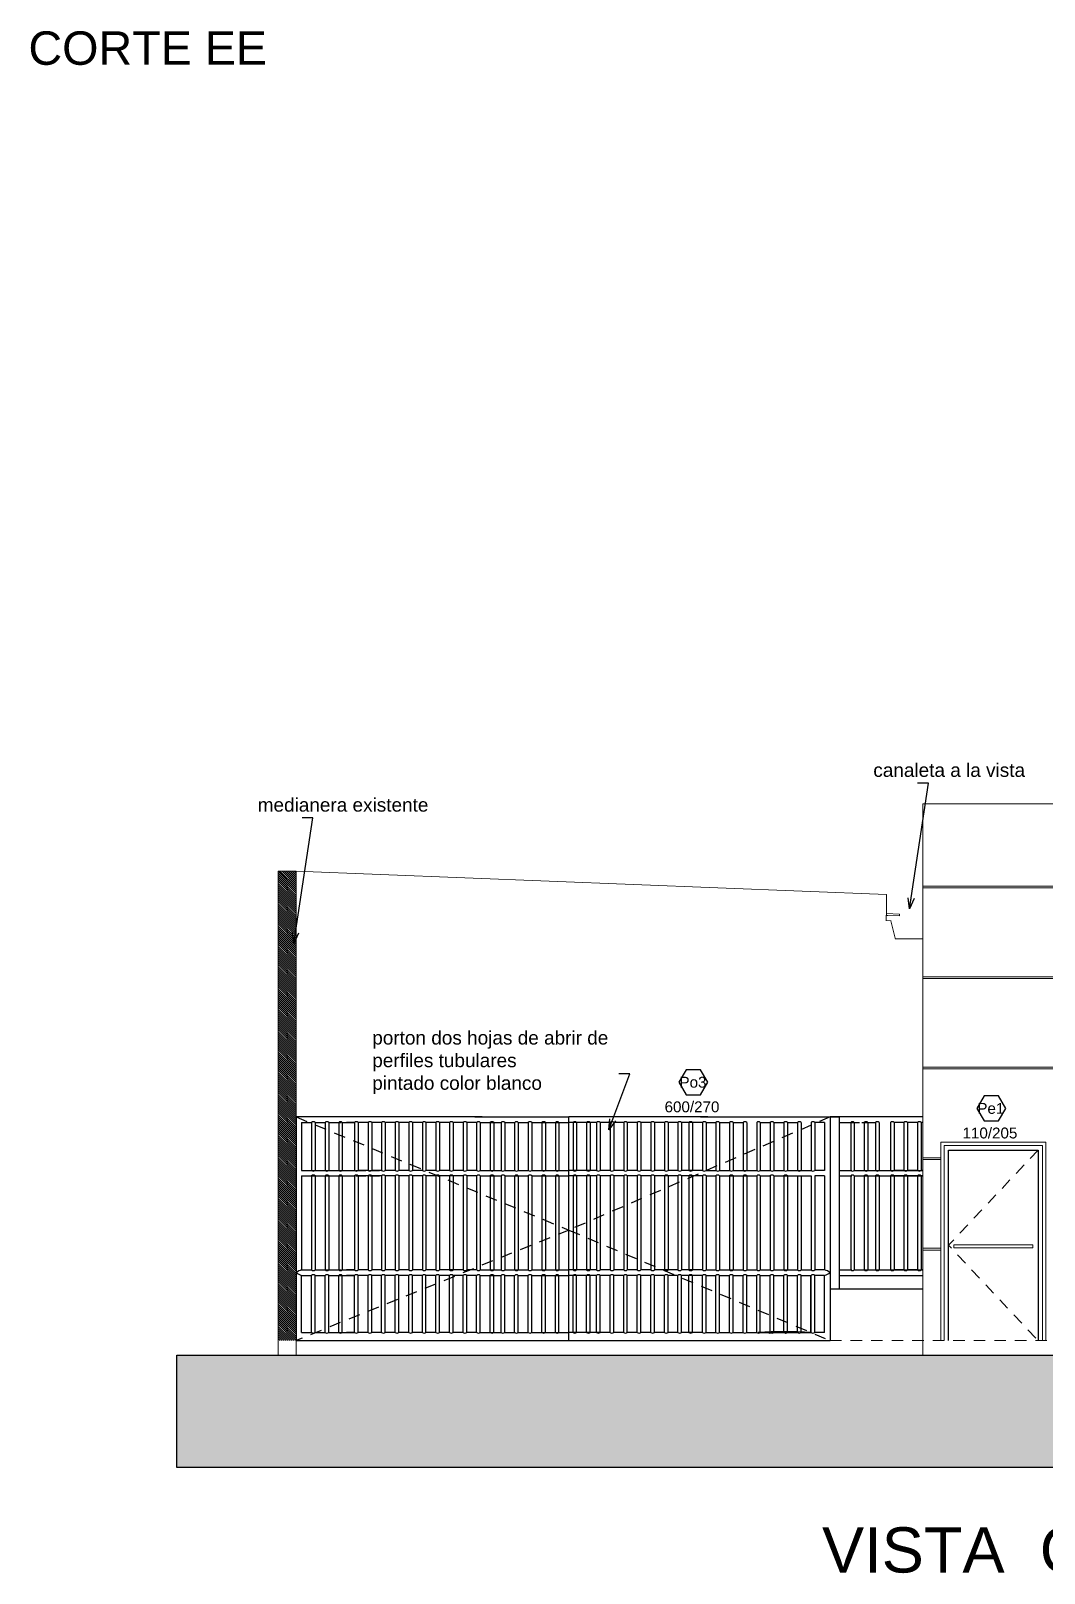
# Model space of a CAD drawing. Header units: metres. Extents: x 1093 to 1459, y -137 to 62.
# Drawn here: x 1255.94 to 1267.14, y -137.14 to -120.1 of the extents above; entities that cross this region are included whole.
import ezdxf

# ---------------------------------------------------------------- set-up
doc = ezdxf.new("R2010")
doc.units = ezdxf.units.M
doc.header["$LTSCALE"] = 0.508
doc.linetypes.add('HIDDEN', pattern=[0.375, 0.25, -0.125])
doc.layers.get('0').update_dxf_attribs({"color": 9})
for name, color, linetype in [('1-PROY', 9, 'HIDDEN'), ('2-Desig-Carp', 9, 'Continuous'), ('2-texto', 9, 'Continuous'), ('3-muros', 9, 'Continuous'), ('3-tabiques', 9, 'Continuous'), ('3-VISTA', 9, 'Continuous'), ('4-carpinterias', 9, 'Continuous'), ('8-cotas-100', 9, 'Continuous'), ('9-Hatch', 9, 'Continuous'), ('9-Hatch existente', 9, 'Continuous'), ('arq 0.09', 9, 'Continuous'), ('arq carpinterias', 9, 'Continuous')]:
    doc.layers.add(name, color=color, linetype=linetype)
doc.styles.add('swiss', font='swissel.ttf')
doc.dimstyles.new('dim-100', dxfattribs={"dimtxt": 0.2, "dimasz": 0.12, "dimexe": 0.05, "dimexo": 0, "dimgap": 0.05, "dimtad": 1, "dimzin": 4, "dimtxsty": 'swiss', "dimblk": 'ARCHTICK', "dimcen": 0.5, "dimdle": 0.1, "dimclrd": 256, "dimclre": 252, "dimclrt": 256, "dimadec": 0, "dimazin": 0, "dimtfac": 1, "dimtix": 1, "dimtmove": 2, "dimatfit": 3, "dimldrblk": 'OPEN30', "dimfxl": 0.05, "dimtolj": 1, "dimtzin": 0, "dimarcsym": 0})

# ---------------------------------------------------------------- blocks, each defined once
blk = doc.blocks.new('_ARCHTICK')
at = {"color": 0, "linetype": 'ByBlock', "const_width": 0.15}
blk.add_lwpolyline([(-0.5, -0.5), (0.5, 0.5)], dxfattribs=at)
blk = doc.blocks.new('_Open30')
at = {"color": 0, "linetype": 'ByBlock', "lineweight": -2}
for p, q in [((-1, 0.27), (0, 0)), ((0, 0), (-1, -0.27)), ((0, 0), (-1, 0))]:
    blk.add_line(p, q, dxfattribs=at)

msp = doc.modelspace()

# ---------------------------------------------------------------- hatches: boundary and pattern name
at = {"layer": '9-Hatch'}
h = msp.add_hatch(color=256, dxfattribs=at)
h.dxf.hatch_style = 1
h.paths.add_polyline_path([(1323.191, -135.971), (1323.191, -134.729), (1257.553, -134.729), (1257.553, -135.971)])
at = {"layer": '9-Hatch existente', "linetype": 'Continuous', "lineweight": 0}
h = msp.add_hatch(dxfattribs=at)
h.set_pattern_fill('ANSI31', color=256, scale=0.005, angle=-90)
h.paths.add_polyline_path([(1258.873, -132.099), (1258.873, -129.382), (1258.673, -129.382), (1258.673, -134.569), (1258.873, -134.569)])

# ---------------------------------------------------------------- linework, layer by layer
at = {"layer": '1-PROY', "lineweight": 0}
msp.add_line((1264.774, -134.569), (1307.273, -134.569), dxfattribs=at)
at = {"layer": '3-muros', "lineweight": 0}
for p, q in [((1265.799, -134.729), (1265.799, -128.638)), ((1265.799, -128.638), (1282.937, -128.638)), ((1265.799, -129.268), (1265.799, -134.729)), ((1258.673, -134.729), (1258.673, -129.382)), ((1258.673, -129.382), (1258.873, -129.382)), ((1258.873, -129.382), (1258.873, -134.729)), ((1258.873, -134.729), (1258.673, -134.729))]:
    msp.add_line(p, q, dxfattribs=at)
at = {"layer": '3-tabiques', "linetype": 'Continuous', "lineweight": 0}
for p, q in [((1265.398, -129.64), (1258.873, -129.382)), ((1265.399, -129.872), (1265.398, -129.64))]:
    msp.add_line(p, q, dxfattribs=at)
at = {"layer": '3-VISTA', "lineweight": 0}
for p, q in [((1265.54, -129.858), (1265.398, -129.852)), ((1265.54, -129.878), (1265.399, -129.872)), ((1265.54, -129.878), (1265.54, -129.858))]:
    msp.add_line(p, q, dxfattribs=at)
at = {"layer": '4-carpinterias'}
for p, q in [((1260.928, -132.099), (1258.873, -132.099)), ((1258.873, -132.099), (1258.873, -134.569)), ((1258.933, -132.159), (1259.043, -132.159)), ((1258.933, -132.159), (1258.933, -132.689)), ((1258.933, -132.159), (1258.933, -132.689)), ((1258.933, -132.159), (1258.933, -132.689)), ((1259.043, -132.159), (1259.043, -132.689)), ((1259.083, -132.159), (1259.193, -132.159)), ((1259.083, -132.159), (1259.083, -132.689)), ((1259.193, -132.159), (1259.193, -132.689)), ((1259.233, -132.159), (1259.343, -132.159)), ((1259.233, -132.159), (1259.233, -132.689)), ((1259.283, -132.159), (1259.371, -132.159)), ((1259.343, -132.159), (1259.343, -132.689)), ((1259.383, -132.159), (1259.493, -132.159)), ((1259.383, -132.159), (1259.493, -132.159)), ((1259.383, -132.159), (1259.383, -132.689)), ((1259.431, -132.159), (1259.518, -132.159)), ((1259.518, -132.159), (1259.431, -132.159)), ((1259.433, -132.159), (1259.521, -132.159)), ((1259.518, -132.159), (1259.518, -132.689)), ((1259.558, -132.159), (1259.558, -132.689)), ((1259.668, -132.159), (1259.558, -132.159)), ((1259.668, -132.159), (1259.668, -132.689)), ((1259.818, -132.159), (1259.708, -132.159)), ((1259.708, -132.159), (1259.708, -132.689)), ((1259.818, -132.159), (1259.818, -132.689)), ((1259.858, -132.159), (1259.858, -132.689)), ((1259.968, -132.159), (1259.858, -132.159)), ((1259.968, -132.159), (1259.968, -132.689)), ((1260.118, -132.159), (1260.008, -132.159)), ((1260.008, -132.159), (1260.008, -132.689)), ((1260.118, -132.159), (1260.118, -132.689)), ((1260.268, -132.159), (1260.158, -132.159)), ((1260.158, -132.159), (1260.158, -132.689)), ((1260.268, -132.159), (1260.268, -132.689)), ((1260.418, -132.159), (1260.308, -132.159)), ((1260.308, -132.159), (1260.308, -132.689)), ((1260.418, -132.159), (1260.418, -132.689)), ((1260.568, -132.159), (1260.458, -132.159)), ((1260.458, -132.159), (1260.458, -132.689)), ((1260.568, -132.159), (1260.568, -132.689)), ((1260.718, -132.159), (1260.608, -132.159)), ((1260.608, -132.159), (1260.608, -132.689)), ((1260.718, -132.159), (1260.718, -132.689)), ((1260.758, -132.159), (1260.758, -132.689)), ((1260.868, -132.159), (1260.758, -132.159)), ((1260.848, -132.099), (1261.886, -132.099)), ((1260.868, -132.159), (1260.868, -132.689)), ((1260.908, -132.159), (1261.138, -132.159)), ((1260.908, -132.159), (1260.908, -132.689)), ((1261.018, -132.159), (1261.018, -132.689)), ((1261.058, -132.159), (1261.058, -132.689)), ((1261.138, -132.159), (1261.138, -132.689)), ((1261.178, -132.159), (1261.288, -132.159)), ((1261.178, -132.159), (1261.178, -132.689)), ((1261.288, -132.159), (1261.288, -132.689)), ((1261.328, -132.159), (1261.438, -132.159)), ((1261.328, -132.159), (1261.328, -132.689)), ((1261.438, -132.159), (1261.438, -132.689)), ((1261.478, -132.159), (1261.886, -132.159)), ((1261.478, -132.159), (1261.478, -132.689)), ((1261.588, -132.159), (1261.588, -132.689)), ((1261.628, -132.159), (1261.738, -132.159)), ((1261.628, -132.159), (1261.628, -132.689)), ((1261.738, -132.159), (1261.738, -132.689)), ((1261.778, -132.159), (1261.778, -132.689)), ((1263.423, -132.099), (1261.886, -132.099)), ((1261.886, -134.569), (1261.886, -132.099)), ((1262.193, -132.159), (1261.886, -132.159)), ((1261.933, -132.159), (1261.933, -132.689)), ((1261.973, -132.159), (1261.973, -132.689)), ((1262.083, -132.159), (1261.973, -132.159)), ((1262.083, -132.159), (1262.083, -132.689)), ((1262.123, -132.159), (1262.123, -132.689)), ((1262.193, -132.159), (1262.193, -132.689)), ((1262.233, -132.159), (1262.233, -132.689)), ((1262.343, -132.159), (1262.233, -132.159)), ((1262.343, -132.159), (1262.343, -132.689)), ((1262.493, -132.159), (1262.383, -132.159)), ((1262.383, -132.159), (1262.383, -132.689)), ((1262.493, -132.159), (1262.493, -132.689)), ((1262.643, -132.159), (1262.533, -132.159)), ((1262.533, -132.159), (1262.533, -132.689)), ((1262.643, -132.159), (1262.643, -132.689)), ((1262.793, -132.159), (1262.683, -132.159)), ((1262.683, -132.159), (1262.683, -132.689)), ((1262.793, -132.159), (1262.793, -132.689)), ((1262.943, -132.159), (1262.833, -132.159)), ((1262.833, -132.159), (1262.833, -132.689)), ((1262.943, -132.159), (1262.943, -132.689)), ((1263.093, -132.159), (1262.983, -132.159)), ((1262.983, -132.159), (1262.983, -132.689)), ((1263.093, -132.159), (1263.093, -132.689)), ((1263.133, -132.159), (1263.133, -132.689)), ((1263.363, -132.159), (1263.133, -132.159)), ((1263.213, -132.159), (1263.213, -132.689)), ((1263.253, -132.159), (1263.253, -132.689)), ((1263.343, -132.099), (1264.774, -132.099)), ((1263.363, -132.159), (1263.363, -132.689)), ((1263.403, -132.159), (1263.513, -132.159)), ((1263.403, -132.159), (1263.403, -132.689)), ((1263.513, -132.159), (1263.513, -132.689)), ((1263.553, -132.159), (1263.663, -132.159)), ((1263.553, -132.159), (1263.553, -132.689)), ((1263.663, -132.159), (1263.663, -132.689)), ((1263.703, -132.159), (1263.813, -132.159)), ((1263.703, -132.159), (1263.703, -132.689)), ((1263.813, -132.159), (1263.813, -132.689)), ((1263.853, -132.159), (1263.853, -132.689)), ((1263.963, -132.159), (1263.963, -132.689)), ((1264.003, -132.159), (1264.113, -132.159)), ((1264.003, -132.159), (1264.003, -132.689)), ((1264.113, -132.159), (1264.113, -132.689)), ((1264.153, -132.159), (1264.263, -132.159)), ((1264.153, -132.159), (1264.153, -132.689)), ((1264.263, -132.159), (1264.263, -132.689)), ((1264.303, -132.159), (1264.413, -132.159)), ((1264.303, -132.159), (1264.303, -132.689)), ((1264.413, -132.159), (1264.413, -132.689)), ((1264.453, -132.159), (1264.453, -132.689)), ((1264.564, -132.159), (1264.564, -132.689)), ((1264.714, -132.159), (1264.604, -132.159)), ((1264.604, -132.159), (1264.604, -132.689)), ((1264.714, -132.159), (1264.714, -132.689)), ((1264.714, -132.159), (1264.714, -132.689)), ((1264.714, -132.159), (1264.714, -132.689)), ((1264.774, -132.099), (1264.774, -134.569)), ((1265.799, -132.099), (1264.774, -132.099)), ((1264.874, -132.099), (1264.874, -133.999)), ((1264.874, -132.159), (1265.1, -132.159)), ((1265.002, -132.159), (1265.002, -132.689)), ((1265.042, -132.159), (1265.042, -132.689)), ((1265.126, -132.159), (1265.276, -132.159)), ((1265.152, -132.159), (1265.152, -132.689)), ((1265.166, -132.159), (1265.276, -132.159)), ((1265.192, -132.159), (1265.192, -132.689)), ((1265.276, -132.159), (1265.276, -132.689)), ((1265.316, -132.159), (1265.316, -132.689)), ((1265.441, -132.159), (1265.441, -132.689)), ((1265.481, -132.159), (1265.481, -132.689)), ((1265.591, -132.159), (1265.481, -132.159)), ((1265.591, -132.159), (1265.591, -132.689)), ((1265.741, -132.159), (1265.631, -132.159)), ((1265.631, -132.159), (1265.631, -132.689)), ((1265.741, -132.159), (1265.741, -132.689)), ((1265.799, -132.159), (1265.781, -132.159)), ((1265.781, -132.159), (1265.781, -132.689)), ((1258.933, -132.689), (1259.043, -132.689)), ((1258.983, -132.689), (1259.093, -132.689)), ((1259.083, -132.689), (1259.193, -132.689)), ((1259.133, -132.689), (1259.518, -132.689)), ((1259.533, -132.689), (1259.643, -132.689)), ((1259.668, -132.689), (1259.558, -132.689)), ((1259.683, -132.689), (1259.793, -132.689)), ((1259.818, -132.689), (1259.708, -132.689)), ((1259.968, -132.689), (1259.858, -132.689)), ((1260.118, -132.689), (1260.008, -132.689)), ((1260.268, -132.689), (1260.158, -132.689)), ((1260.418, -132.689), (1260.308, -132.689)), ((1260.568, -132.689), (1260.458, -132.689)), ((1260.718, -132.689), (1260.608, -132.689)), ((1260.868, -132.689), (1260.758, -132.689)), ((1260.908, -132.689), (1261.138, -132.689)), ((1261.178, -132.689), (1261.288, -132.689)), ((1261.328, -132.689), (1261.438, -132.689)), ((1261.478, -132.689), (1261.886, -132.689)), ((1261.628, -132.689), (1261.738, -132.689)), ((1262.193, -132.689), (1261.886, -132.689)), ((1262.083, -132.689), (1261.973, -132.689)), ((1262.343, -132.689), (1262.233, -132.689)), ((1262.493, -132.689), (1262.383, -132.689)), ((1262.643, -132.689), (1262.533, -132.689)), ((1262.793, -132.689), (1262.683, -132.689)), ((1262.943, -132.689), (1262.833, -132.689)), ((1263.093, -132.689), (1262.983, -132.689)), ((1263.363, -132.689), (1263.133, -132.689)), ((1263.403, -132.689), (1263.513, -132.689)), ((1263.553, -132.689), (1263.663, -132.689)), ((1263.703, -132.689), (1263.963, -132.689)), ((1264.003, -132.689), (1264.113, -132.689)), ((1264.153, -132.689), (1264.263, -132.689)), ((1264.303, -132.689), (1264.564, -132.689)), ((1264.714, -132.689), (1264.604, -132.689)), ((1264.874, -132.689), (1265.014, -132.689)), ((1265.042, -132.689), (1265.152, -132.689)), ((1265.126, -132.689), (1265.276, -132.689)), ((1265.166, -132.689), (1265.276, -132.689)), ((1265.264, -132.689), (1265.799, -132.689)), ((1265.591, -132.689), (1265.481, -132.689)), ((1265.741, -132.689), (1265.631, -132.689)), ((1265.799, -132.689), (1265.781, -132.689)), ((1258.933, -132.749), (1259.043, -132.749)), ((1258.933, -132.749), (1258.933, -133.789)), ((1258.933, -132.749), (1258.933, -133.789)), ((1258.983, -132.749), (1259.518, -132.749)), ((1259.043, -132.749), (1259.043, -133.789)), ((1259.083, -132.749), (1259.083, -133.789)), ((1259.193, -132.749), (1259.193, -133.789)), ((1259.233, -132.749), (1259.233, -133.789)), ((1259.343, -132.749), (1259.343, -133.789)), ((1259.383, -132.749), (1259.383, -133.789)), ((1259.518, -132.749), (1259.518, -133.789)), ((1259.533, -132.749), (1259.643, -132.749)), ((1259.668, -132.749), (1259.558, -132.749)), ((1259.558, -132.749), (1259.558, -133.789)), ((1259.668, -132.749), (1259.668, -133.789)), ((1259.683, -132.749), (1259.793, -132.749)), ((1259.818, -132.749), (1259.708, -132.749)), ((1259.708, -132.749), (1259.708, -133.789)), ((1259.818, -132.749), (1259.818, -133.789)), ((1259.968, -132.749), (1259.858, -132.749)), ((1259.858, -132.749), (1259.858, -133.789)), ((1259.968, -132.749), (1259.968, -133.789)), ((1260.118, -132.749), (1260.008, -132.749)), ((1260.008, -132.749), (1260.008, -133.789)), ((1260.118, -132.749), (1260.118, -133.789)), ((1260.268, -132.749), (1260.158, -132.749)), ((1260.158, -132.749), (1260.158, -133.789)), ((1260.268, -132.749), (1260.268, -133.789)), ((1260.418, -132.749), (1260.308, -132.749)), ((1260.308, -132.749), (1260.308, -133.789)), ((1260.418, -132.749), (1260.418, -133.789)), ((1260.718, -132.749), (1260.458, -132.749)), ((1260.458, -132.749), (1260.458, -133.789)), ((1260.568, -132.749), (1260.568, -133.789)), ((1260.608, -132.749), (1260.608, -133.789)), ((1260.718, -132.749), (1260.608, -132.749)), ((1260.718, -132.749), (1260.718, -133.789)), ((1260.758, -132.749), (1260.758, -133.789)), ((1260.868, -132.749), (1260.758, -132.749)), ((1260.868, -132.749), (1260.868, -133.789)), ((1260.908, -132.749), (1261.138, -132.749)), ((1260.908, -132.749), (1260.908, -133.789)), ((1261.018, -132.749), (1261.018, -133.789)), ((1261.058, -132.749), (1261.058, -133.789)), ((1261.138, -132.749), (1261.138, -133.789)), ((1261.178, -132.749), (1261.438, -132.749)), ((1261.178, -132.749), (1261.178, -133.789)), ((1261.178, -132.749), (1261.288, -132.749)), ((1261.288, -132.749), (1261.288, -133.789)), ((1261.328, -132.749), (1261.328, -133.789)), ((1261.438, -132.749), (1261.438, -133.789)), ((1261.478, -132.749), (1261.886, -132.749)), ((1261.478, -132.749), (1261.478, -133.789)), ((1261.588, -132.749), (1261.588, -133.789)), ((1261.628, -132.749), (1261.628, -133.789)), ((1261.738, -132.749), (1261.738, -133.789)), ((1261.778, -132.749), (1261.778, -133.789)), ((1262.193, -132.749), (1261.886, -132.749)), ((1261.933, -132.749), (1261.933, -133.789)), ((1262.083, -132.749), (1261.973, -132.749)), ((1261.973, -132.749), (1261.973, -133.789)), ((1262.083, -132.749), (1262.083, -133.789)), ((1262.123, -132.749), (1262.123, -133.789)), ((1262.193, -132.749), (1262.193, -133.789)), ((1262.343, -132.749), (1262.233, -132.749)), ((1262.233, -132.749), (1262.233, -133.789)), ((1262.343, -132.749), (1262.343, -133.789)), ((1262.493, -132.749), (1262.383, -132.749)), ((1262.383, -132.749), (1262.383, -133.789)), ((1262.493, -132.749), (1262.493, -133.789)), ((1262.643, -132.749), (1262.533, -132.749)), ((1262.533, -132.749), (1262.533, -133.789)), ((1262.643, -132.749), (1262.643, -133.789)), ((1262.793, -132.749), (1262.683, -132.749)), ((1262.683, -132.749), (1262.683, -133.789)), ((1262.793, -132.749), (1262.793, -133.789)), ((1263.093, -132.749), (1262.833, -132.749)), ((1262.833, -132.749), (1262.833, -133.789)), ((1262.943, -132.749), (1262.943, -133.789)), ((1262.983, -132.749), (1262.983, -133.789)), ((1263.093, -132.749), (1262.983, -132.749)), ((1263.093, -132.749), (1263.093, -133.789)), ((1263.133, -132.749), (1263.133, -133.789)), ((1263.363, -132.749), (1263.133, -132.749)), ((1263.213, -132.749), (1263.213, -133.789)), ((1263.253, -132.749), (1263.253, -133.789)), ((1263.363, -132.749), (1263.363, -133.789)), ((1263.403, -132.749), (1263.513, -132.749)), ((1263.403, -132.749), (1263.403, -133.789)), ((1263.513, -132.749), (1263.513, -133.789)), ((1263.553, -132.749), (1263.963, -132.749)), ((1263.553, -132.749), (1263.553, -133.789)), ((1263.553, -132.749), (1263.663, -132.749)), ((1263.663, -132.749), (1263.663, -133.789)), ((1263.703, -132.749), (1263.703, -133.789)), ((1263.813, -132.749), (1263.813, -133.789)), ((1263.813, -132.749), (1263.813, -133.789)), ((1263.853, -132.749), (1263.853, -133.789)), ((1263.853, -132.749), (1263.853, -133.789)), ((1263.963, -132.749), (1263.963, -133.789)), ((1264.003, -132.749), (1264.113, -132.749)), ((1264.003, -132.749), (1264.003, -133.789)), ((1264.113, -132.749), (1264.113, -133.789)), ((1264.153, -132.749), (1264.564, -132.749)), ((1264.153, -132.749), (1264.153, -133.789)), ((1264.153, -132.749), (1264.263, -132.749)), ((1264.263, -132.749), (1264.263, -133.789)), ((1264.303, -132.749), (1264.303, -133.789)), ((1264.413, -132.749), (1264.413, -133.789)), ((1264.413, -132.749), (1264.413, -133.789)), ((1264.414, -132.749), (1264.414, -133.789)), ((1264.453, -132.749), (1264.453, -133.789)), ((1264.453, -132.749), (1264.453, -133.789)), ((1264.454, -132.749), (1264.454, -133.789)), ((1264.564, -132.749), (1264.564, -133.789)), ((1264.714, -132.749), (1264.604, -132.749)), ((1264.604, -132.749), (1264.604, -133.789)), ((1264.714, -132.749), (1264.714, -133.789)), ((1264.714, -132.749), (1264.714, -133.789)), ((1264.874, -132.749), (1265.014, -132.749)), ((1265.002, -132.749), (1265.002, -133.789)), ((1265.042, -132.749), (1265.152, -132.749)), ((1265.042, -132.749), (1265.042, -133.789)), ((1265.126, -132.749), (1265.276, -132.749)), ((1265.152, -132.749), (1265.152, -133.789)), ((1265.166, -132.749), (1265.276, -132.749)), ((1265.192, -132.749), (1265.192, -133.789)), ((1265.264, -132.749), (1265.799, -132.749)), ((1265.276, -132.749), (1265.276, -133.789)), ((1265.316, -132.749), (1265.316, -133.789)), ((1265.441, -132.749), (1265.441, -133.789)), ((1265.591, -132.749), (1265.481, -132.749)), ((1265.481, -132.749), (1265.481, -133.789)), ((1265.591, -132.749), (1265.591, -133.789)), ((1265.741, -132.749), (1265.631, -132.749)), ((1265.631, -132.749), (1265.631, -133.789)), ((1265.741, -132.749), (1265.741, -133.789)), ((1265.799, -132.749), (1265.781, -132.749)), ((1265.781, -132.749), (1265.781, -133.789)), ((1258.933, -133.789), (1259.043, -133.789)), ((1258.933, -133.789), (1259.043, -133.789)), ((1258.933, -133.849), (1259.043, -133.849)), ((1258.933, -134.479), (1258.933, -133.849)), ((1258.933, -134.479), (1258.933, -133.849)), ((1258.933, -134.479), (1258.933, -133.849)), ((1259.043, -134.479), (1259.043, -133.849)), ((1259.083, -133.789), (1259.193, -133.789)), ((1259.083, -133.789), (1259.343, -133.789)), ((1259.083, -133.849), (1259.193, -133.849)), ((1259.083, -134.479), (1259.083, -133.849)), ((1259.193, -134.479), (1259.193, -133.849)), ((1259.233, -133.789), (1259.343, -133.789)), ((1259.233, -133.849), (1259.343, -133.849)), ((1259.233, -134.479), (1259.233, -133.849)), ((1259.283, -133.789), (1259.371, -133.789)), ((1259.283, -133.789), (1259.371, -133.789)), ((1259.283, -133.849), (1259.371, -133.849)), ((1259.343, -134.479), (1259.343, -133.849)), ((1259.383, -133.789), (1259.493, -133.789)), ((1259.383, -133.789), (1259.493, -133.789)), ((1259.383, -133.789), (1259.493, -133.789)), ((1259.383, -133.849), (1259.493, -133.849)), ((1259.383, -133.849), (1259.493, -133.849)), ((1259.383, -134.479), (1259.383, -133.849)), ((1259.431, -133.789), (1259.518, -133.789)), ((1259.518, -133.789), (1259.431, -133.789)), ((1259.431, -133.789), (1259.518, -133.789)), ((1259.518, -133.789), (1259.431, -133.789)), ((1259.431, -133.849), (1259.518, -133.849)), ((1259.518, -133.849), (1259.431, -133.849)), ((1259.433, -133.789), (1259.521, -133.789)), ((1259.433, -133.789), (1259.521, -133.789)), ((1259.433, -133.849), (1259.521, -133.849)), ((1259.518, -134.479), (1259.518, -133.849)), ((1259.668, -133.789), (1259.558, -133.789)), ((1259.668, -133.789), (1259.558, -133.789)), ((1259.668, -133.849), (1259.558, -133.849)), ((1259.558, -134.479), (1259.558, -133.849)), ((1259.668, -134.479), (1259.668, -133.849)), ((1259.818, -133.789), (1259.708, -133.789)), ((1259.818, -133.789), (1259.708, -133.789)), ((1259.818, -133.849), (1259.708, -133.849)), ((1259.708, -134.479), (1259.708, -133.849)), ((1259.818, -134.479), (1259.818, -133.849)), ((1259.968, -133.789), (1259.858, -133.789)), ((1259.968, -133.789), (1259.858, -133.789)), ((1259.968, -133.849), (1259.858, -133.849)), ((1259.858, -134.479), (1259.858, -133.849)), ((1259.968, -134.479), (1259.968, -133.849)), ((1260.118, -133.789), (1260.008, -133.789)), ((1260.118, -133.789), (1260.008, -133.789)), ((1260.118, -133.849), (1260.008, -133.849)), ((1260.008, -134.479), (1260.008, -133.849)), ((1260.118, -134.479), (1260.118, -133.849)), ((1260.268, -133.789), (1260.158, -133.789)), ((1260.268, -133.789), (1260.158, -133.789)), ((1260.268, -133.849), (1260.158, -133.849)), ((1260.158, -134.479), (1260.158, -133.849)), ((1260.268, -134.479), (1260.268, -133.849)), ((1260.418, -133.789), (1260.308, -133.789)), ((1260.418, -133.789), (1260.308, -133.789)), ((1260.418, -133.849), (1260.308, -133.849)), ((1260.308, -134.479), (1260.308, -133.849)), ((1260.418, -134.479), (1260.418, -133.849)), ((1260.568, -133.789), (1260.458, -133.789)), ((1260.718, -133.789), (1260.458, -133.789)), ((1260.568, -133.849), (1260.458, -133.849)), ((1260.458, -134.479), (1260.458, -133.849)), ((1260.568, -134.479), (1260.568, -133.849)), ((1260.718, -133.789), (1260.608, -133.789)), ((1260.718, -133.789), (1260.608, -133.789)), ((1260.718, -133.849), (1260.608, -133.849)), ((1260.608, -134.479), (1260.608, -133.849)), ((1260.718, -134.479), (1260.718, -133.849)), ((1260.868, -133.789), (1260.758, -133.789)), ((1260.868, -133.789), (1260.758, -133.789)), ((1260.758, -134.479), (1260.758, -133.849)), ((1260.868, -133.849), (1260.758, -133.849)), ((1260.868, -134.479), (1260.868, -133.849)), ((1260.908, -133.789), (1261.138, -133.789)), ((1260.908, -133.789), (1261.138, -133.789)), ((1260.908, -133.849), (1261.138, -133.849)), ((1260.908, -134.479), (1260.908, -133.849)), ((1261.018, -134.479), (1261.018, -133.849)), ((1261.058, -134.479), (1261.058, -133.849)), ((1261.138, -134.479), (1261.138, -133.849)), ((1261.178, -133.789), (1261.288, -133.789)), ((1261.178, -133.789), (1261.438, -133.789)), ((1261.178, -133.789), (1261.288, -133.789)), ((1261.178, -133.849), (1261.288, -133.849)), ((1261.178, -134.479), (1261.178, -133.849)), ((1261.288, -134.479), (1261.288, -133.849)), ((1261.328, -133.789), (1261.438, -133.789)), ((1261.328, -133.849), (1261.438, -133.849)), ((1261.328, -134.479), (1261.328, -133.849)), ((1261.438, -134.479), (1261.438, -133.849)), ((1261.478, -133.789), (1261.886, -133.789)), ((1261.478, -133.789), (1261.886, -133.789)), ((1261.478, -133.849), (1261.886, -133.849)), ((1261.478, -134.479), (1261.478, -133.849)), ((1261.588, -134.479), (1261.588, -133.849)), ((1261.628, -133.789), (1261.738, -133.789)), ((1261.628, -133.849), (1261.738, -133.849)), ((1261.628, -134.479), (1261.628, -133.849)), ((1261.738, -134.479), (1261.738, -133.849)), ((1261.778, -134.479), (1261.778, -133.849)), ((1262.193, -133.789), (1261.886, -133.789)), ((1262.193, -133.789), (1261.886, -133.789)), ((1262.193, -133.849), (1261.886, -133.849)), ((1261.933, -134.479), (1261.933, -133.849)), ((1262.083, -133.789), (1261.973, -133.789)), ((1262.083, -133.789), (1261.973, -133.789)), ((1262.083, -133.849), (1261.973, -133.849)), ((1261.973, -134.479), (1261.973, -133.849)), ((1262.083, -134.479), (1262.083, -133.849)), ((1262.123, -134.479), (1262.123, -133.849)), ((1262.193, -134.479), (1262.193, -133.849)), ((1262.343, -133.789), (1262.233, -133.789)), ((1262.343, -133.789), (1262.233, -133.789)), ((1262.343, -133.849), (1262.233, -133.849)), ((1262.233, -134.479), (1262.233, -133.849)), ((1262.343, -134.479), (1262.343, -133.849)), ((1262.493, -133.789), (1262.383, -133.789)), ((1262.493, -133.789), (1262.383, -133.789)), ((1262.493, -133.849), (1262.383, -133.849)), ((1262.383, -134.479), (1262.383, -133.849)), ((1262.493, -134.479), (1262.493, -133.849)), ((1262.643, -133.789), (1262.533, -133.789)), ((1262.643, -133.789), (1262.533, -133.789)), ((1262.643, -133.849), (1262.533, -133.849)), ((1262.533, -134.479), (1262.533, -133.849)), ((1262.643, -134.479), (1262.643, -133.849)), ((1262.793, -133.789), (1262.683, -133.789)), ((1262.793, -133.789), (1262.683, -133.789)), ((1262.793, -133.849), (1262.683, -133.849)), ((1262.683, -134.479), (1262.683, -133.849)), ((1262.793, -134.479), (1262.793, -133.849)), ((1262.943, -133.789), (1262.833, -133.789)), ((1263.093, -133.789), (1262.833, -133.789)), ((1262.943, -133.849), (1262.833, -133.849)), ((1262.833, -134.479), (1262.833, -133.849)), ((1262.943, -134.479), (1262.943, -133.849)), ((1263.093, -133.789), (1262.983, -133.789)), ((1263.093, -133.789), (1262.983, -133.789)), ((1263.093, -133.849), (1262.983, -133.849)), ((1262.983, -134.479), (1262.983, -133.849)), ((1263.093, -134.479), (1263.093, -133.849)), ((1263.363, -133.789), (1263.133, -133.789)), ((1263.363, -133.789), (1263.133, -133.789)), ((1263.133, -134.479), (1263.133, -133.849)), ((1263.363, -133.849), (1263.133, -133.849)), ((1263.213, -134.479), (1263.213, -133.849)), ((1263.253, -134.479), (1263.253, -133.849)), ((1263.363, -134.479), (1263.363, -133.849)), ((1263.403, -133.789), (1263.513, -133.789)), ((1263.403, -133.789), (1263.513, -133.789)), ((1263.403, -133.849), (1263.513, -133.849)), ((1263.403, -134.479), (1263.403, -133.849)), ((1263.513, -134.479), (1263.513, -133.849)), ((1263.553, -133.789), (1263.663, -133.789)), ((1263.553, -133.789), (1263.813, -133.789)), ((1263.553, -133.789), (1263.663, -133.789)), ((1263.553, -133.849), (1263.663, -133.849)), ((1263.553, -134.479), (1263.553, -133.849)), ((1263.663, -134.479), (1263.663, -133.849)), ((1263.703, -133.789), (1263.813, -133.789)), ((1263.703, -133.849), (1263.813, -133.849)), ((1263.703, -134.479), (1263.703, -133.849)), ((1263.813, -134.479), (1263.813, -133.849)), ((1263.813, -134.479), (1263.813, -133.849)), ((1263.853, -133.789), (1263.963, -133.789)), ((1263.853, -133.789), (1263.963, -133.789)), ((1263.853, -133.849), (1263.963, -133.849)), ((1263.853, -134.479), (1263.853, -133.849)), ((1263.853, -134.479), (1263.853, -133.849)), ((1263.963, -134.479), (1263.963, -133.849)), ((1264.003, -133.789), (1264.113, -133.789)), ((1264.003, -133.789), (1264.113, -133.789)), ((1264.003, -133.849), (1264.113, -133.849)), ((1264.003, -134.479), (1264.003, -133.849)), ((1264.113, -134.479), (1264.113, -133.849)), ((1264.153, -133.789), (1264.263, -133.789)), ((1264.153, -133.789), (1264.413, -133.789)), ((1264.153, -133.789), (1264.263, -133.789)), ((1264.153, -133.849), (1264.263, -133.849)), ((1264.153, -134.479), (1264.153, -133.849)), ((1264.263, -134.479), (1264.263, -133.849)), ((1264.263, -134.479), (1264.263, -133.849)), ((1264.264, -134.479), (1264.264, -133.849)), ((1264.303, -133.789), (1264.413, -133.789)), ((1264.303, -134.479), (1264.303, -133.849)), ((1264.303, -133.849), (1264.413, -133.849)), ((1264.303, -134.479), (1264.303, -133.849)), ((1264.304, -134.479), (1264.304, -133.849)), ((1264.413, -134.479), (1264.413, -133.849)), ((1264.413, -134.479), (1264.413, -133.849)), ((1264.414, -134.479), (1264.414, -133.849)), ((1264.453, -133.789), (1264.563, -133.789)), ((1264.453, -133.789), (1264.563, -133.789)), ((1264.453, -134.479), (1264.453, -133.849)), ((1264.453, -133.849), (1264.563, -133.849)), ((1264.453, -134.479), (1264.453, -133.849)), ((1264.454, -134.479), (1264.454, -133.849)), ((1264.563, -134.479), (1264.563, -133.849)), ((1264.564, -134.479), (1264.564, -133.849)), ((1264.714, -133.789), (1264.604, -133.789)), ((1264.714, -133.789), (1264.604, -133.789)), ((1264.714, -133.849), (1264.604, -133.849)), ((1264.604, -134.479), (1264.604, -133.849)), ((1264.714, -134.479), (1264.714, -133.849)), ((1264.714, -134.479), (1264.714, -133.849)), ((1264.714, -134.479), (1264.714, -133.849)), ((1264.874, -133.789), (1265.014, -133.789)), ((1264.874, -133.849), (1265.799, -133.849)), ((1265.042, -133.789), (1265.152, -133.789)), ((1265.126, -133.789), (1265.276, -133.789)), ((1265.166, -133.789), (1265.276, -133.789)), ((1265.264, -133.789), (1265.799, -133.789)), ((1265.591, -133.789), (1265.481, -133.789)), ((1265.741, -133.789), (1265.631, -133.789)), ((1265.799, -133.789), (1265.781, -133.789)), ((1264.774, -133.999), (1265.799, -133.999)), ((1258.873, -134.569), (1264.774, -134.569)), ((1258.933, -134.479), (1259.043, -134.479)), ((1259.083, -134.479), (1259.193, -134.479)), ((1259.233, -134.479), (1259.343, -134.479)), ((1259.283, -134.479), (1259.371, -134.479)), ((1259.383, -134.479), (1259.493, -134.479)), ((1259.383, -134.479), (1259.493, -134.479)), ((1259.431, -134.479), (1259.518, -134.479)), ((1259.518, -134.479), (1259.431, -134.479)), ((1259.433, -134.479), (1259.521, -134.479)), ((1259.668, -134.479), (1259.558, -134.479)), ((1259.818, -134.479), (1259.708, -134.479)), ((1259.968, -134.479), (1259.858, -134.479)), ((1260.118, -134.479), (1260.008, -134.479)), ((1260.268, -134.479), (1260.158, -134.479)), ((1260.418, -134.479), (1260.308, -134.479)), ((1260.568, -134.479), (1260.458, -134.479)), ((1260.718, -134.479), (1260.608, -134.479)), ((1260.868, -134.479), (1260.758, -134.479)), ((1260.908, -134.479), (1261.138, -134.479)), ((1261.178, -134.479), (1261.288, -134.479)), ((1261.328, -134.479), (1261.438, -134.479)), ((1261.478, -134.479), (1261.886, -134.479)), ((1261.628, -134.479), (1261.738, -134.479)), ((1262.343, -134.479), (1261.886, -134.479)), ((1262.493, -134.479), (1262.383, -134.479)), ((1262.643, -134.479), (1262.533, -134.479)), ((1262.793, -134.479), (1262.683, -134.479)), ((1262.943, -134.479), (1262.833, -134.479)), ((1263.093, -134.479), (1262.983, -134.479)), ((1263.363, -134.479), (1263.133, -134.479)), ((1263.403, -134.479), (1263.513, -134.479)), ((1263.553, -134.479), (1263.663, -134.479)), ((1263.703, -134.479), (1263.813, -134.479)), ((1263.853, -134.479), (1263.963, -134.479)), ((1263.979, -134.479), (1264.089, -134.479)), ((1264.003, -134.479), (1264.113, -134.479)), ((1264.214, -134.479), (1264.126, -134.479)), ((1264.216, -134.479), (1264.129, -134.479)), ((1264.129, -134.479), (1264.216, -134.479)), ((1264.153, -134.479), (1264.263, -134.479)), ((1264.264, -134.479), (1264.154, -134.479)), ((1264.264, -134.479), (1264.154, -134.479)), ((1264.364, -134.479), (1264.276, -134.479)), ((1264.303, -134.479), (1264.413, -134.479)), ((1264.414, -134.479), (1264.304, -134.479)), ((1264.453, -134.479), (1264.563, -134.479)), ((1264.564, -134.479), (1264.454, -134.479)), ((1264.714, -134.479), (1264.604, -134.479))]:
    msp.add_line(p, q, dxfattribs=at)
at = {"layer": '4-carpinterias', "lineweight": 0, "const_width": 0.01, "flags": 128}
msp.add_lwpolyline([(1265.799, -130.13), (1265.495, -130.13), (1265.445, -129.93), (1265.395, -129.93), (1265.393, -129.873), (1265.413, -129.873)], dxfattribs=at)
at = {"layer": '4-carpinterias', "linetype": 'HIDDEN'}
for points in [[(1258.873, -132.099), (1261.886, -133.349), (1258.873, -134.569)], [(1264.774, -132.099), (1261.886, -133.349), (1264.774, -134.569)]]:
    msp.add_lwpolyline(points, dxfattribs=at)
at = {"layer": '4-carpinterias', "lineweight": 0, "flags": 128}
for points in [[(1265.999, -134.569), (1265.999, -132.379), (1265.999, -132.379), (1267.158, -132.379), (1267.158, -134.569)], [(1266.034, -134.569), (1266.034, -132.414), (1267.123, -132.414), (1267.123, -134.569)]]:
    msp.add_lwpolyline(points, dxfattribs=at)
at = {"layer": '4-carpinterias', "flags": 128}
msp.add_lwpolyline([(1266.084, -134.569), (1266.084, -132.464), (1267.073, -132.464), (1267.073, -134.569)], dxfattribs=at)
at = {"layer": '4-carpinterias', "linetype": 'HIDDEN', "lineweight": 0, "flags": 128}
msp.add_lwpolyline([(1267.073, -132.464), (1266.084, -133.517), (1267.073, -134.569)], dxfattribs=at)
at = {"layer": '4-carpinterias', "lineweight": 0, "flags": 128}
msp.add_lwpolyline([(1267.015, -133.513), (1266.141, -133.513), (1266.141, -133.543), (1267.015, -133.543)], close=True, dxfattribs=at)
at = {"layer": '4-carpinterias'}
for centre, radius, start, end in [((1259.063, -132.182), 0.0308, 49.5858, 130.4142), ((1259.213, -132.182), 0.0308, 49.5858, 130.4142), ((1259.363, -132.182), 0.0308, 49.5858, 130.4142), ((1259.538, -132.182), 0.0308, 49.5858, 130.4142), ((1259.688, -132.182), 0.0308, 49.5858, 130.4142), ((1259.838, -132.182), 0.0308, 49.5858, 130.4142), ((1259.988, -132.182), 0.0308, 49.5858, 130.4142), ((1260.138, -132.182), 0.0308, 49.5858, 130.4142), ((1260.288, -132.182), 0.0308, 49.5858, 130.4142), ((1260.438, -132.182), 0.0308, 49.5858, 130.4142), ((1260.588, -132.182), 0.0308, 49.5858, 130.4142), ((1260.738, -132.182), 0.0308, 49.5858, 130.4142), ((1260.888, -132.182), 0.0308, 49.5858, 130.4142), ((1261.038, -132.182), 0.0308, 49.5858, 130.4142), ((1261.158, -132.182), 0.0308, 49.5858, 130.4142), ((1261.308, -132.182), 0.0308, 49.5858, 130.4142), ((1261.458, -132.182), 0.0308, 49.5858, 130.4142), ((1261.608, -132.182), 0.0308, 49.5858, 130.4142), ((1261.758, -132.182), 0.0308, 49.5858, 130.4142), ((1261.953, -132.182), 0.0308, 49.5858, 130.4142), ((1262.103, -132.182), 0.0308, 49.5858, 130.4142), ((1262.213, -132.182), 0.0308, 49.5858, 130.4142), ((1262.363, -132.182), 0.0308, 49.5858, 130.4142), ((1262.513, -132.182), 0.0308, 49.5858, 130.4142), ((1262.663, -132.182), 0.0308, 49.5858, 130.4142), ((1262.813, -132.182), 0.0308, 49.5858, 130.4142), ((1262.963, -132.182), 0.0308, 49.5858, 130.4142), ((1263.113, -132.182), 0.0308, 49.5858, 130.4142), ((1263.233, -132.182), 0.0308, 49.5858, 130.4142), ((1263.383, -132.182), 0.0308, 49.5858, 130.4142), ((1263.533, -132.182), 0.0308, 49.5858, 130.4142), ((1263.683, -132.182), 0.0308, 49.5858, 130.4142), ((1263.833, -132.182), 0.0308, 49.5858, 130.4142), ((1263.983, -132.182), 0.0308, 49.5858, 130.4142), ((1264.133, -132.182), 0.0308, 49.5858, 130.4142), ((1264.283, -132.182), 0.0308, 49.5858, 130.4142), ((1264.433, -132.182), 0.0308, 49.5858, 130.4142), ((1264.584, -132.182), 0.0308, 49.5858, 130.4142), ((1265.022, -132.182), 0.0308, 49.5858, 130.4142), ((1265.172, -132.182), 0.0308, 49.5858, 130.4142), ((1265.296, -132.182), 0.0308, 49.5858, 130.4142), ((1265.461, -132.182), 0.0308, 49.5858, 130.4142), ((1265.611, -132.182), 0.0308, 49.5858, 130.4142), ((1265.761, -132.182), 0.0308, 49.5858, 130.4142), ((1259.063, -132.666), 0.0308, 229.5858, 310.4142), ((1259.213, -132.666), 0.0308, 229.5858, 310.4142), ((1259.363, -132.666), 0.0308, 229.5858, 310.4142), ((1259.538, -132.666), 0.0308, 229.5858, 310.4142), ((1259.688, -132.666), 0.0308, 229.5858, 310.4142), ((1259.838, -132.666), 0.0308, 229.5858, 310.4142), ((1259.988, -132.666), 0.0308, 229.5858, 310.4142), ((1260.138, -132.666), 0.0308, 229.5858, 310.4142), ((1260.288, -132.666), 0.0308, 229.5858, 310.4142), ((1260.438, -132.666), 0.0308, 229.5858, 310.4142), ((1260.588, -132.666), 0.0308, 229.5858, 310.4142), ((1260.738, -132.666), 0.0308, 229.5858, 310.4142), ((1260.888, -132.666), 0.0308, 229.5858, 310.4142), ((1261.038, -132.666), 0.0308, 229.5858, 310.4142), ((1261.158, -132.666), 0.0308, 229.5858, 310.4142), ((1261.308, -132.666), 0.0308, 229.5858, 310.4142), ((1261.458, -132.666), 0.0308, 229.5858, 310.4142), ((1261.608, -132.666), 0.0308, 229.5858, 310.4142), ((1261.758, -132.666), 0.0308, 229.5858, 310.4142), ((1261.953, -132.666), 0.0308, 229.5858, 310.4142), ((1262.103, -132.666), 0.0308, 229.5858, 310.4142), ((1262.213, -132.666), 0.0308, 229.5858, 310.4142), ((1262.363, -132.666), 0.0308, 229.5858, 310.4142), ((1262.513, -132.666), 0.0308, 229.5858, 310.4142), ((1262.663, -132.666), 0.0308, 229.5858, 310.4142), ((1262.813, -132.666), 0.0308, 229.5858, 310.4142), ((1262.963, -132.666), 0.0308, 229.5858, 310.4142), ((1263.113, -132.666), 0.0308, 229.5858, 310.4142), ((1263.233, -132.666), 0.0308, 229.5858, 310.4142), ((1263.383, -132.666), 0.0308, 229.5858, 310.4142), ((1263.533, -132.666), 0.0308, 229.5858, 310.4142), ((1263.683, -132.666), 0.0308, 229.5858, 310.4142), ((1263.833, -132.666), 0.0308, 229.5858, 310.4142), ((1263.983, -132.666), 0.0308, 229.5858, 310.4142), ((1264.133, -132.666), 0.0308, 229.5858, 310.4142), ((1264.283, -132.666), 0.0308, 229.5858, 310.4142), ((1264.433, -132.666), 0.0308, 229.5858, 310.4142), ((1264.584, -132.666), 0.0308, 229.5858, 310.4142), ((1265.022, -132.666), 0.0308, 229.5858, 310.4142), ((1265.172, -132.666), 0.0308, 229.5858, 310.4142), ((1265.296, -132.666), 0.0308, 229.5858, 310.4142), ((1265.461, -132.666), 0.0308, 229.5858, 310.4142), ((1265.611, -132.666), 0.0308, 229.5858, 310.4142), ((1265.761, -132.666), 0.0308, 229.5858, 310.4142), ((1259.063, -132.772), 0.0308, 49.5858, 130.4142), ((1259.213, -132.772), 0.0308, 49.5858, 130.4142), ((1259.363, -132.772), 0.0308, 49.5858, 130.4142), ((1259.538, -132.772), 0.0308, 49.5858, 130.4142), ((1259.688, -132.772), 0.0308, 49.5858, 130.4142), ((1259.838, -132.772), 0.0308, 49.5858, 130.4142), ((1259.988, -132.772), 0.0308, 49.5858, 130.4142), ((1260.138, -132.772), 0.0308, 49.5858, 130.4142), ((1260.288, -132.772), 0.0308, 49.5858, 130.4142), ((1260.438, -132.772), 0.0308, 49.5858, 130.4142), ((1260.588, -132.772), 0.0308, 49.5858, 130.4142), ((1260.738, -132.772), 0.0308, 49.5858, 130.4142), ((1260.888, -132.772), 0.0308, 49.5858, 130.4142), ((1261.038, -132.772), 0.0308, 49.5858, 130.4142), ((1261.158, -132.772), 0.0308, 49.5858, 130.4142), ((1261.308, -132.772), 0.0308, 49.5858, 130.4142), ((1261.458, -132.772), 0.0308, 49.5858, 130.4142), ((1261.608, -132.772), 0.0308, 49.5858, 130.4142), ((1261.758, -132.772), 0.0308, 49.5858, 130.4142), ((1261.953, -132.772), 0.0308, 49.5858, 130.4142), ((1262.103, -132.772), 0.0308, 49.5858, 130.4142), ((1262.213, -132.772), 0.0308, 49.5858, 130.4142), ((1262.363, -132.772), 0.0308, 49.5858, 130.4142), ((1262.513, -132.772), 0.0308, 49.5858, 130.4142), ((1262.663, -132.772), 0.0308, 49.5858, 130.4142), ((1262.813, -132.772), 0.0308, 49.5858, 130.4142), ((1262.963, -132.772), 0.0308, 49.5858, 130.4142), ((1263.113, -132.772), 0.0308, 49.5858, 130.4142), ((1263.233, -132.772), 0.0308, 49.5858, 130.4142), ((1263.383, -132.772), 0.0308, 49.5858, 130.4142), ((1263.533, -132.772), 0.0308, 49.5858, 130.4142), ((1263.683, -132.772), 0.0308, 49.5858, 130.4142), ((1263.833, -132.772), 0.0308, 49.5858, 130.4142), ((1263.983, -132.772), 0.0308, 49.5858, 130.4142), ((1264.133, -132.772), 0.0308, 49.5858, 130.4142), ((1264.283, -132.772), 0.0308, 49.5858, 130.4142), ((1265.022, -132.772), 0.0308, 49.5858, 130.4142), ((1265.172, -132.772), 0.0308, 49.5858, 130.4142), ((1265.296, -132.772), 0.0308, 49.5858, 130.4142), ((1265.461, -132.772), 0.0308, 49.5858, 130.4142), ((1265.611, -132.772), 0.0308, 49.5858, 130.4142), ((1265.761, -132.772), 0.0308, 49.5858, 130.4142), ((1258.996, -133.992), 0.213, 107.0109, 125.0803), ((1258.983, -133.678), 0.178, 231.9995, 253.8409), ((1259.063, -133.766), 0.0308, 229.5858, 310.4142), ((1259.063, -133.766), 0.0308, 229.5858, 310.4142), ((1259.063, -133.872), 0.0308, 49.5858, 130.4142), ((1259.213, -133.766), 0.0308, 229.5858, 310.4142), ((1259.213, -133.766), 0.0308, 229.5858, 310.4142), ((1259.213, -133.872), 0.0308, 49.5858, 130.4142), ((1259.363, -133.766), 0.0308, 229.5858, 310.4142), ((1259.363, -133.766), 0.0308, 229.5858, 310.4142), ((1259.363, -133.872), 0.0308, 49.5858, 130.4142), ((1259.538, -133.766), 0.0308, 229.5858, 310.4142), ((1259.538, -133.766), 0.0308, 229.5858, 310.4142), ((1259.538, -133.872), 0.0308, 49.5858, 130.4142), ((1259.688, -133.766), 0.0308, 229.5858, 310.4142), ((1259.688, -133.766), 0.0308, 229.5858, 310.4142), ((1259.688, -133.872), 0.0308, 49.5858, 130.4142), ((1259.838, -133.766), 0.0308, 229.5858, 310.4142), ((1259.838, -133.766), 0.0308, 229.5858, 310.4142), ((1259.838, -133.872), 0.0308, 49.5858, 130.4142), ((1259.988, -133.766), 0.0308, 229.5858, 310.4142), ((1259.988, -133.766), 0.0308, 229.5858, 310.4142), ((1259.988, -133.872), 0.0308, 49.5858, 130.4142), ((1260.138, -133.766), 0.0308, 229.5858, 310.4142), ((1260.138, -133.766), 0.0308, 229.5858, 310.4142), ((1260.138, -133.872), 0.0308, 49.5858, 130.4142), ((1260.288, -133.766), 0.0308, 229.5858, 310.4142), ((1260.288, -133.766), 0.0308, 229.5858, 310.4142), ((1260.288, -133.872), 0.0308, 49.5858, 130.4142), ((1260.438, -133.766), 0.0308, 229.5858, 310.4142), ((1260.438, -133.766), 0.0308, 229.5858, 310.4142), ((1260.438, -133.872), 0.0308, 49.5858, 130.4142), ((1260.588, -133.766), 0.0308, 229.5858, 310.4142), ((1260.588, -133.766), 0.0308, 229.5858, 310.4142), ((1260.588, -133.872), 0.0308, 49.5858, 130.4142), ((1260.738, -133.766), 0.0308, 229.5858, 310.4142), ((1260.738, -133.766), 0.0308, 229.5858, 310.4142), ((1260.738, -133.872), 0.0308, 49.5858, 130.4142), ((1260.888, -133.766), 0.0308, 229.5858, 310.4142), ((1260.888, -133.766), 0.0308, 229.5858, 310.4142), ((1260.888, -133.872), 0.0308, 49.5858, 130.4142), ((1261.038, -133.766), 0.0308, 229.5858, 310.4142), ((1261.038, -133.766), 0.0308, 229.5858, 310.4142), ((1261.038, -133.872), 0.0308, 49.5858, 130.4142), ((1261.158, -133.766), 0.0308, 229.5858, 310.4142), ((1261.158, -133.766), 0.0308, 229.5858, 310.4142), ((1261.158, -133.872), 0.0308, 49.5858, 130.4142), ((1261.308, -133.766), 0.0308, 229.5858, 310.4142), ((1261.308, -133.766), 0.0308, 229.5858, 310.4142), ((1261.308, -133.872), 0.0308, 49.5858, 130.4142), ((1261.458, -133.766), 0.0308, 229.5858, 310.4142), ((1261.458, -133.766), 0.0308, 229.5858, 310.4142), ((1261.458, -133.872), 0.0308, 49.5858, 130.4142), ((1261.608, -133.766), 0.0308, 229.5858, 310.4142), ((1261.608, -133.766), 0.0308, 229.5858, 310.4142), ((1261.608, -133.872), 0.0308, 49.5858, 130.4142), ((1261.758, -133.766), 0.0308, 229.5858, 310.4142), ((1261.758, -133.766), 0.0308, 229.5858, 310.4142), ((1261.758, -133.872), 0.0308, 49.5858, 130.4142), ((1261.953, -133.766), 0.0308, 229.5858, 310.4142), ((1261.953, -133.766), 0.0308, 229.5858, 310.4142), ((1261.953, -133.872), 0.0308, 49.5858, 130.4142), ((1262.103, -133.766), 0.0308, 229.5858, 310.4142), ((1262.103, -133.766), 0.0308, 229.5858, 310.4142), ((1262.103, -133.872), 0.0308, 49.5858, 130.4142), ((1262.213, -133.766), 0.0308, 229.5858, 310.4142), ((1262.213, -133.766), 0.0308, 229.5858, 310.4142), ((1262.213, -133.872), 0.0308, 49.5858, 130.4142), ((1262.363, -133.766), 0.0308, 229.5858, 310.4142), ((1262.363, -133.766), 0.0308, 229.5858, 310.4142), ((1262.363, -133.872), 0.0308, 49.5858, 130.4142), ((1262.513, -133.766), 0.0308, 229.5858, 310.4142), ((1262.513, -133.766), 0.0308, 229.5858, 310.4142), ((1262.513, -133.872), 0.0308, 49.5858, 130.4142), ((1262.663, -133.766), 0.0308, 229.5858, 310.4142), ((1262.663, -133.766), 0.0308, 229.5858, 310.4142), ((1262.663, -133.872), 0.0308, 49.5858, 130.4142), ((1262.813, -133.766), 0.0308, 229.5858, 310.4142), ((1262.813, -133.766), 0.0308, 229.5858, 310.4142), ((1262.813, -133.872), 0.0308, 49.5858, 130.4142), ((1262.963, -133.766), 0.0308, 229.5858, 310.4142), ((1262.963, -133.766), 0.0308, 229.5858, 310.4142), ((1262.963, -133.872), 0.0308, 49.5858, 130.4142), ((1263.113, -133.766), 0.0308, 229.5858, 310.4142), ((1263.113, -133.766), 0.0308, 229.5858, 310.4142), ((1263.113, -133.872), 0.0308, 49.5858, 130.4142), ((1263.233, -133.766), 0.0308, 229.5858, 310.4142), ((1263.233, -133.766), 0.0308, 229.5858, 310.4142), ((1263.233, -133.872), 0.0308, 49.5858, 130.4142), ((1263.383, -133.766), 0.0308, 229.5858, 310.4142), ((1263.383, -133.766), 0.0308, 229.5858, 310.4142), ((1263.383, -133.872), 0.0308, 49.5858, 130.4142), ((1263.533, -133.766), 0.0308, 229.5858, 310.4142), ((1263.533, -133.766), 0.0308, 229.5858, 310.4142), ((1263.533, -133.872), 0.0308, 49.5858, 130.4142), ((1263.683, -133.766), 0.0308, 229.5858, 310.4142), ((1263.683, -133.766), 0.0308, 229.5858, 310.4142), ((1263.683, -133.872), 0.0308, 49.5858, 130.4142), ((1263.833, -133.766), 0.0308, 229.5858, 310.4142), ((1263.833, -133.766), 0.0308, 229.5858, 310.4142), ((1263.833, -133.766), 0.0308, 229.5858, 310.4142), ((1263.833, -133.766), 0.0308, 229.5858, 310.4142), ((1263.833, -133.872), 0.0308, 49.5858, 130.4142), ((1263.833, -133.872), 0.0308, 49.5858, 130.4142), ((1263.983, -133.766), 0.0308, 229.5858, 310.4142), ((1263.983, -133.766), 0.0308, 229.5858, 310.4142), ((1263.983, -133.872), 0.0308, 49.5858, 130.4142), ((1264.133, -133.766), 0.0308, 229.5858, 310.4142), ((1264.133, -133.766), 0.0308, 229.5858, 310.4142), ((1264.133, -133.872), 0.0308, 49.5858, 130.4142), ((1264.283, -133.766), 0.0308, 229.5858, 310.4142), ((1264.283, -133.766), 0.0308, 229.5858, 310.4142), ((1264.283, -133.872), 0.0308, 49.5858, 130.4142), ((1264.433, -133.766), 0.0308, 229.5858, 310.4142), ((1264.433, -133.766), 0.0308, 229.5858, 310.4142), ((1264.433, -133.872), 0.0308, 49.5858, 130.4142), ((1264.584, -133.766), 0.0308, 229.5858, 310.4142), ((1264.584, -133.766), 0.0308, 229.5858, 310.4142), ((1264.584, -133.872), 0.0308, 49.5858, 130.4142), ((1264.651, -133.992), 0.213, 54.9197, 72.9891), ((1264.664, -133.678), 0.178, 286.1591, 308.0005), ((1265.022, -133.766), 0.0308, 229.5858, 310.4142), ((1265.172, -133.766), 0.0308, 229.5858, 310.4142), ((1265.296, -133.766), 0.0308, 229.5858, 310.4142), ((1265.461, -133.766), 0.0308, 229.5858, 310.4142), ((1265.611, -133.766), 0.0308, 229.5858, 310.4142), ((1265.761, -133.766), 0.0308, 229.5858, 310.4142), ((1259.063, -134.456), 0.0308, 229.5858, 310.4142), ((1259.213, -134.456), 0.0308, 229.5858, 310.4142), ((1259.363, -134.456), 0.0308, 229.5858, 310.4142), ((1259.538, -134.456), 0.0308, 229.5858, 310.4142), ((1259.688, -134.456), 0.0308, 229.5858, 310.4142), ((1259.838, -134.456), 0.0308, 229.5858, 310.4142), ((1259.988, -134.456), 0.0308, 229.5858, 310.4142), ((1260.138, -134.456), 0.0308, 229.5858, 310.4142), ((1260.288, -134.456), 0.0308, 229.5858, 310.4142), ((1260.438, -134.456), 0.0308, 229.5858, 310.4142), ((1260.588, -134.456), 0.0308, 229.5858, 310.4142), ((1260.738, -134.456), 0.0308, 229.5858, 310.4142), ((1260.888, -134.456), 0.0308, 229.5858, 310.4142), ((1261.038, -134.456), 0.0308, 229.5858, 310.4142), ((1261.158, -134.456), 0.0308, 229.5858, 310.4142), ((1261.308, -134.456), 0.0308, 229.5858, 310.4142), ((1261.458, -134.456), 0.0308, 229.5858, 310.4142), ((1261.608, -134.456), 0.0308, 229.5858, 310.4142), ((1261.758, -134.456), 0.0308, 229.5858, 310.4142), ((1261.953, -134.456), 0.0308, 229.5858, 310.4142), ((1262.103, -134.456), 0.0308, 229.5858, 310.4142), ((1262.213, -134.456), 0.0308, 229.5858, 310.4142), ((1262.363, -134.456), 0.0308, 229.5858, 310.4142), ((1262.513, -134.456), 0.0308, 229.5858, 310.4142), ((1262.663, -134.456), 0.0308, 229.5858, 310.4142), ((1262.813, -134.456), 0.0308, 229.5858, 310.4142), ((1262.963, -134.456), 0.0308, 229.5858, 310.4142), ((1263.113, -134.456), 0.0308, 229.5858, 310.4142), ((1263.233, -134.456), 0.0308, 229.5858, 310.4142), ((1263.383, -134.456), 0.0308, 229.5858, 310.4142), ((1263.533, -134.456), 0.0308, 229.5858, 310.4142), ((1263.683, -134.456), 0.0308, 229.5858, 310.4142), ((1263.833, -134.456), 0.0308, 229.5858, 310.4142), ((1263.983, -134.456), 0.0308, 229.5858, 310.4142), ((1264.271, -140.282), 5.81, 87.1156, 92.8844), ((1264.109, -134.456), 0.0308, 229.5858, 310.4142), ((1264.133, -134.456), 0.0308, 229.5858, 310.4142), ((1264.283, -134.456), 0.0308, 229.5858, 310.4142), ((1264.284, -134.456), 0.0308, 229.5858, 310.4142), ((1264.433, -134.456), 0.0308, 229.5858, 310.4142), ((1264.434, -134.456), 0.0308, 229.5858, 310.4142), ((1264.584, -134.456), 0.0308, 229.5858, 310.4142)]:
    msp.add_arc(centre, radius, start, end, dxfattribs=at)
at = {"layer": '9-Hatch', "lineweight": 0, "flags": 128}
for points in [[(1302.273, -129.549), (1265.799, -129.549)], [(1302.273, -129.569), (1265.799, -129.569)], [(1302.273, -130.549), (1265.799, -130.549)], [(1302.273, -130.569), (1265.799, -130.569)], [(1278.585, -131.549), (1265.799, -131.549)], [(1278.585, -131.569), (1265.799, -131.569)], [(1265.999, -132.549), (1265.799, -132.549)], [(1265.999, -132.569), (1265.799, -132.569)], [(1265.999, -133.549), (1265.799, -133.549)], [(1265.999, -133.569), (1265.799, -133.569)]]:
    msp.add_lwpolyline(points, dxfattribs=at)
at = {"layer": '9-Hatch'}
msp.add_lwpolyline([(1257.553, -134.729), (1323.191, -134.729), (1323.191, -135.971), (1257.553, -135.971)], close=True, dxfattribs=at)
at = {"layer": 'arq 0.09'}
msp.add_line((1264.774, -132.099), (1264.874, -132.099), dxfattribs=at)
at = {"layer": 'arq carpinterias'}
for points in [[(1263.423, -131.715), (1263.343, -131.577), (1263.183, -131.577), (1263.104, -131.715), (1263.183, -131.853), (1263.343, -131.853)], [(1266.715, -132.004), (1266.635, -131.866), (1266.476, -131.866), (1266.396, -132.004), (1266.476, -132.142), (1266.635, -132.142)]]:
    msp.add_lwpolyline(points, close=True, dxfattribs=at)

# ---------------------------------------------------------------- texts
at = {"layer": '2-Desig-Carp', "char_height": 0.12, "width": 5.11385, "attachment_point": 3, "style": 'swiss'}
for s, insert in [('Po3', (1263.408, -131.655)), ('\\pi-0.36,l0.48,t0.48;{\\fArial|b0|i0|c0|p34;600/270}', (1263.551, -131.927)), ('Pe1', (1266.7, -131.944)), ('\\pi-0.36,l0.48,t0.48;{\\fArial|b0|i0|c0|p34;110/205}', (1266.844, -132.216))]:
    msp.add_mtext(s, dxfattribs=dict(at, insert=insert))
at = {"layer": '2-texto', "style": 'swiss'}
msp.add_text('CORTE EE', height=0.3694, dxfattribs=at).set_placement((1255.914, -120.475))
at = {"layer": '2-texto', "char_height": 0.15, "attachment_point": 7, "style": 'swiss'}
for s, insert, width in [('\\A1;canaleta a la vista', (1265.252, -128.344), 2.41056), ('\\A1;medianera existente', (1258.448, -128.728), 2.41056), ('\\A1;porton dos hojas de abrir de perfiles tubulares\\Ppintado color blanco', (1259.714, -131.844), 2.94087)]:
    msp.add_mtext(s, dxfattribs=dict(at, insert=insert, width=width))
at = {"layer": '2-texto', "insert": (1264.685, -136.632), "char_height": 0.5, "attachment_point": 1, "style": 'swiss'}
msp.add_mtext_dynamic_manual_height_columns('{\\fArial|b0|i0|c0|p34;VISTA  CALLE  PERIODISTAS ARGENTINOS}', width=15.84094, gutter_width=1, heights=[0], dxfattribs=at)

# ---------------------------------------------------------------- leaders
at = {"layer": '8-cotas-100', "annotation_type": 0, "has_hookline": 1, "hookline_direction": 0, "horizontal_direction": (-1, 0, 0)}
for points in [[(1265.652, -129.8), (1265.861, -128.412), (1265.741, -128.412)], [(1258.848, -130.184), (1259.058, -128.796), (1258.938, -128.796)], [(1262.329, -132.242), (1262.56, -131.623), (1262.44, -131.623)]]:
    msp.add_leader(points, dimstyle='dim-100', override={"dimgap": 0.05, "dimtad": 0, "dimarcsym": 1}, dxfattribs=at)

doc.saveas('drawing.dxf')
